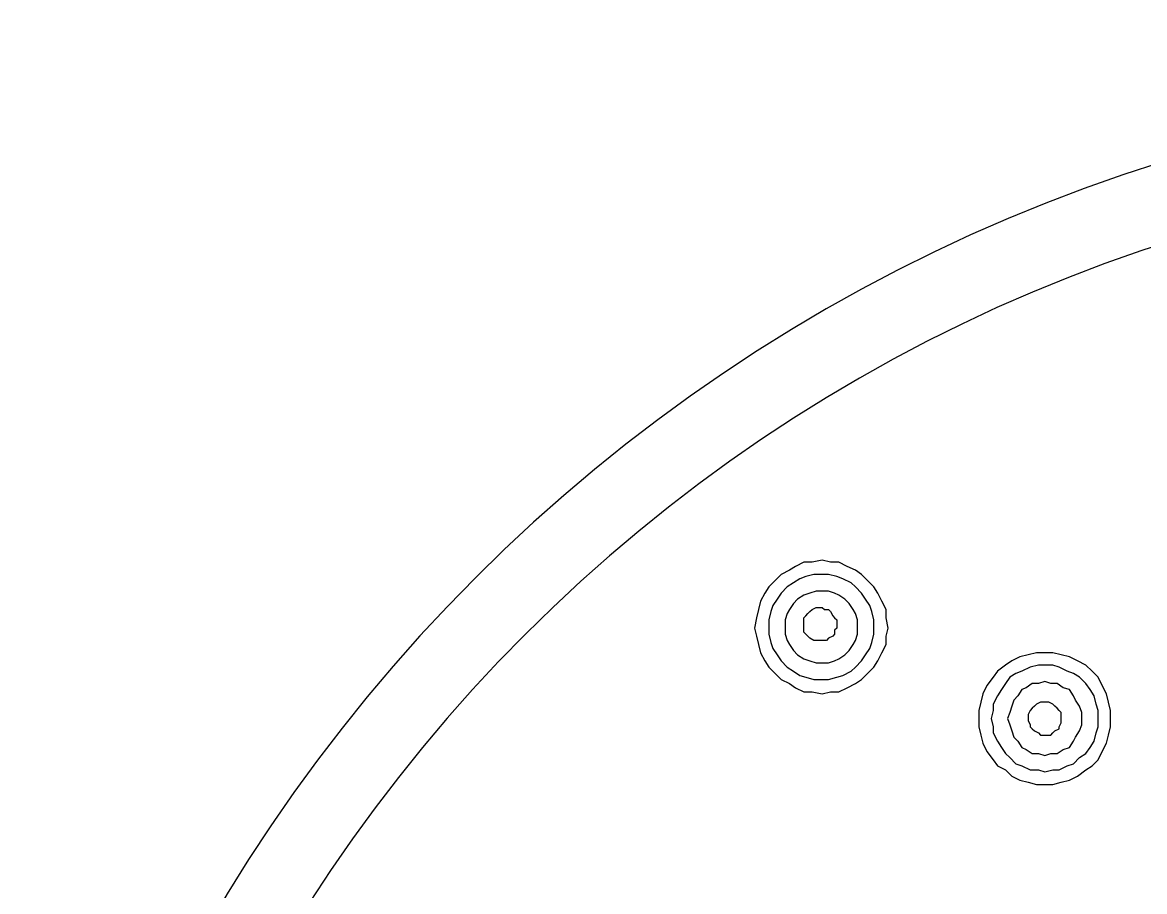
# Model space of a CAD drawing. Extents: x 468514 to 728049, y -74127 to 69080.
# Drawn here: x 591148.3 to 591177.47, y 40607.23 to 40629.81 of the extents above; entities that cross this region are included whole.
import ezdxf

# ---------------------------------------------------------------- set-up
doc = ezdxf.new("R2010")
doc.units = 0
doc.header["$LTSCALE"] = 500
doc.header["$MEASUREMENT"] = 0
doc.linetypes.add('HIDDEN2', pattern=[0.1875, 0.125, -0.0625])
doc.layers.add('E 立面家具、洁具', color=153, linetype='Continuous')
doc.layers.add('L-立面家具、洁具', color=153, linetype='Continuous')

# ---------------------------------------------------------------- blocks, each defined once
blk = doc.blocks.new('A$C2F8A30B2')
at = {"linetype": 'HIDDEN2', "lineweight": -2, "ltscale": 20}
for p, q in [((106.318, 859.857), (106.533, 859.96)), ((106.533, 859.96), (106.746, 860.067)), ((106.746, 860.067), (106.961, 860.067)), ((106.961, 860.067), (107.176, 860.122)), ((107.176, 860.122), (107.441, 860.067)), ((107.441, 860.067), (107.656, 860.067)), ((107.656, 860.067), (107.871, 859.96)), ((107.871, 859.96), (108.033, 859.857)), ((105.841, 859.427), (105.998, 859.589)), ((105.998, 859.589), (106.158, 859.745)), ((106.158, 859.745), (106.318, 859.857)), ((106.428, 859.53), (106.643, 859.638)), ((106.643, 859.638), (106.803, 859.693)), ((106.803, 859.693), (107.016, 859.745)), ((107.016, 859.745), (107.176, 859.745)), ((107.176, 859.745), (107.393, 859.745)), ((107.393, 859.745), (107.605, 859.693)), ((107.605, 859.693), (107.765, 859.638)), ((107.765, 859.638), (107.923, 859.53)), ((108.033, 859.857), (108.248, 859.745)), ((108.248, 859.745), (108.406, 859.589)), ((108.406, 859.589), (108.568, 859.427)), ((105.731, 859.267), (105.841, 859.427)), ((106.158, 859.267), (106.318, 859.427)), ((106.318, 859.427), (106.428, 859.53)), ((106.858, 859.267), (107.016, 859.315)), ((107.016, 859.315), (107.176, 859.315)), ((107.176, 859.315), (107.336, 859.315)), ((107.336, 859.315), (107.498, 859.267)), ((107.923, 859.53), (108.086, 859.427)), ((108.086, 859.427), (108.248, 859.267)), ((108.568, 859.427), (108.673, 859.267)), ((105.516, 858.84), (105.626, 859.052)), ((105.626, 859.052), (105.731, 859.267)), ((105.944, 858.943), (106.051, 859.107)), ((106.051, 859.107), (106.158, 859.267)), ((106.373, 858.84), (106.481, 858.998)), ((106.481, 858.998), (106.588, 859.107)), ((106.588, 859.107), (106.746, 859.212)), ((106.746, 859.212), (106.858, 859.267)), ((107.498, 859.267), (107.656, 859.212)), ((107.656, 859.212), (107.818, 859.107)), ((107.818, 859.107), (107.923, 858.998)), ((107.923, 858.998), (108.033, 858.84)), ((108.248, 859.267), (108.353, 859.107)), ((108.353, 859.107), (108.46, 858.943)), ((108.673, 859.267), (108.783, 859.052)), ((108.783, 859.052), (108.835, 858.84)), ((105.516, 858.625), (105.516, 858.84)), ((105.841, 858.57), (105.893, 858.785)), ((105.893, 858.785), (105.944, 858.943)), ((106.266, 858.57), (106.318, 858.732)), ((106.318, 858.732), (106.373, 858.84)), ((106.961, 858.785), (106.906, 858.677)), ((107.016, 858.84), (106.961, 858.785)), ((107.121, 858.84), (107.016, 858.84)), ((107.176, 858.892), (107.121, 858.84)), ((107.283, 858.892), (107.176, 858.892)), ((107.336, 858.892), (107.283, 858.892)), ((107.441, 858.84), (107.336, 858.892)), ((107.498, 858.785), (107.441, 858.84)), ((107.551, 858.732), (107.498, 858.785)), ((107.605, 858.677), (107.551, 858.732)), ((108.033, 858.84), (108.086, 858.732)), ((108.086, 858.732), (108.138, 858.57)), ((108.46, 858.943), (108.515, 858.785)), ((108.515, 858.785), (108.568, 858.57)), ((108.835, 858.84), (108.888, 858.625)), ((105.463, 858.355), (105.516, 858.625)), ((105.841, 858.355), (105.841, 858.57)), ((106.266, 858.355), (106.266, 858.57)), ((106.858, 858.625), (106.803, 858.57)), ((106.803, 858.57), (106.803, 858.467)), ((106.803, 858.467), (106.803, 858.355)), ((106.906, 858.677), (106.858, 858.625)), ((107.656, 858.625), (107.605, 858.677)), ((107.656, 858.517), (107.656, 858.625)), ((107.656, 858.412), (107.656, 858.517)), ((107.656, 858.355), (107.656, 858.412)), ((108.138, 858.57), (108.138, 858.355)), ((108.568, 858.57), (108.568, 858.355)), ((108.888, 858.625), (108.941, 858.355)), ((105.516, 858.145), (105.463, 858.355)), ((105.463, 858.355), (105.463, 858.355)), ((105.516, 857.928), (105.516, 858.145)), ((105.841, 858.197), (105.841, 858.355)), ((105.841, 858.355), (105.841, 858.355)), ((105.893, 857.982), (105.841, 858.197)), ((106.266, 858.197), (106.266, 858.355)), ((106.266, 858.355), (106.266, 858.355)), ((106.318, 858.037), (106.266, 858.197)), ((106.803, 858.355), (106.858, 858.303)), ((106.858, 858.303), (106.858, 858.197)), ((106.858, 858.197), (106.906, 858.145)), ((106.906, 858.145), (107.016, 858.09)), ((107.498, 858.09), (107.551, 858.145)), ((107.551, 858.145), (107.605, 858.197)), ((107.605, 858.197), (107.656, 858.252)), ((107.656, 858.252), (107.656, 858.355)), ((108.138, 858.197), (108.086, 858.037)), ((108.138, 858.355), (108.138, 858.197)), ((108.568, 858.197), (108.515, 857.982)), ((108.568, 858.355), (108.568, 858.197)), ((108.888, 858.145), (108.835, 857.928)), ((108.941, 858.355), (108.888, 858.145)), ((105.626, 857.717), (105.516, 857.928)), ((105.944, 857.822), (105.893, 857.982)), ((106.373, 857.928), (106.318, 858.037)), ((106.481, 857.77), (106.373, 857.928)), ((107.016, 858.09), (107.068, 858.037)), ((107.068, 858.037), (107.121, 858.037)), ((107.121, 858.037), (107.231, 858.037)), ((107.231, 858.037), (107.336, 858.037)), ((107.336, 858.037), (107.393, 858.037)), ((107.393, 858.037), (107.498, 858.09)), ((108.033, 857.928), (107.923, 857.77)), ((108.086, 858.037), (108.033, 857.928)), ((108.515, 857.982), (108.46, 857.822)), ((108.835, 857.928), (108.783, 857.717)), ((100.539, 857.502), (100.754, 857.608)), ((100.754, 857.608), (100.967, 857.662)), ((100.967, 857.662), (101.182, 857.717)), ((101.182, 857.717), (101.396, 857.717)), ((101.396, 857.717), (101.611, 857.717)), ((101.611, 857.717), (101.824, 857.662)), ((101.824, 857.662), (102.039, 857.608)), ((102.039, 857.608), (102.254, 857.502)), ((105.731, 857.502), (105.626, 857.717)), ((106.051, 857.662), (105.944, 857.822)), ((106.158, 857.502), (106.051, 857.662)), ((106.588, 857.662), (106.481, 857.77)), ((106.746, 857.557), (106.588, 857.662)), ((106.858, 857.502), (106.746, 857.557)), ((107.656, 857.557), (107.498, 857.502)), ((107.818, 857.662), (107.656, 857.557)), ((107.923, 857.77), (107.818, 857.662)), ((108.353, 857.662), (108.248, 857.502)), ((108.46, 857.822), (108.353, 857.662)), ((108.783, 857.717), (108.673, 857.502)), ((100.164, 857.235), (100.327, 857.395)), ((100.327, 857.395), (100.539, 857.502)), ((100.809, 857.235), (101.022, 857.342)), ((101.022, 857.342), (101.182, 857.395)), ((101.182, 857.395), (101.396, 857.395)), ((101.396, 857.395), (101.557, 857.395)), ((101.557, 857.395), (101.771, 857.342)), ((101.771, 857.342), (101.986, 857.235)), ((102.254, 857.502), (102.412, 857.395)), ((102.412, 857.395), (102.626, 857.235)), ((105.841, 857.342), (105.731, 857.502)), ((105.998, 857.18), (105.841, 857.342)), ((106.318, 857.342), (106.158, 857.502)), ((106.428, 857.235), (106.318, 857.342)), ((107.016, 857.45), (106.858, 857.502)), ((107.176, 857.45), (107.016, 857.45)), ((107.336, 857.45), (107.176, 857.45)), ((107.498, 857.502), (107.336, 857.45)), ((108.086, 857.342), (107.923, 857.235)), ((108.248, 857.502), (108.086, 857.342)), ((108.568, 857.342), (108.406, 857.18)), ((108.673, 857.502), (108.568, 857.342)), ((99.899, 856.86), (100.002, 857.077)), ((100.002, 857.077), (100.164, 857.235)), ((100.327, 856.913), (100.489, 857.077)), ((100.489, 857.077), (100.647, 857.18)), ((100.647, 857.18), (100.809, 857.235)), ((101.236, 856.913), (101.396, 856.967)), ((101.396, 856.967), (101.557, 856.913)), ((101.986, 857.235), (102.146, 857.18)), ((102.146, 857.18), (102.306, 857.077)), ((102.306, 857.077), (102.412, 856.913)), ((102.626, 857.235), (102.736, 857.077)), ((102.736, 857.077), (102.896, 856.86)), ((106.158, 857.022), (105.998, 857.18)), ((106.318, 856.913), (106.158, 857.022)), ((106.643, 857.127), (106.428, 857.235)), ((106.803, 857.077), (106.643, 857.127)), ((107.016, 857.022), (106.803, 857.077)), ((107.176, 857.022), (107.016, 857.022)), ((107.393, 857.022), (107.176, 857.022)), ((107.605, 857.077), (107.393, 857.022)), ((107.765, 857.127), (107.605, 857.077)), ((107.923, 857.235), (107.765, 857.127)), ((108.248, 857.022), (108.033, 856.913)), ((108.406, 857.18), (108.248, 857.022)), ((99.792, 856.645), (99.899, 856.86)), ((100.114, 856.592), (100.217, 856.757)), ((100.217, 856.757), (100.327, 856.913)), ((100.647, 856.592), (100.754, 856.757)), ((100.754, 856.757), (100.914, 856.807)), ((100.914, 856.807), (101.074, 856.913)), ((101.074, 856.913), (101.236, 856.913)), ((101.557, 856.913), (101.719, 856.913)), ((101.719, 856.913), (101.877, 856.807)), ((101.877, 856.807), (101.986, 856.757)), ((101.986, 856.757), (102.091, 856.592)), ((102.412, 856.913), (102.521, 856.757)), ((102.521, 856.757), (102.626, 856.592)), ((102.896, 856.86), (103.001, 856.645)), ((106.533, 856.807), (106.318, 856.913)), ((106.746, 856.7), (106.533, 856.807)), ((106.961, 856.7), (106.746, 856.7)), ((107.176, 856.645), (106.961, 856.7)), ((107.441, 856.7), (107.176, 856.645)), ((107.656, 856.7), (107.441, 856.7)), ((107.871, 856.807), (107.656, 856.7)), ((108.033, 856.913), (107.871, 856.807)), ((99.684, 856.218), (99.739, 856.435)), ((99.739, 856.435), (99.792, 856.645)), ((100.002, 856.218), (100.059, 856.38)), ((100.059, 856.38), (100.114, 856.592)), ((100.489, 856.327), (100.594, 856.487)), ((100.594, 856.487), (100.647, 856.592)), ((101.129, 856.327), (101.182, 856.38)), ((101.182, 856.38), (101.289, 856.435)), ((101.289, 856.435), (101.344, 856.435)), ((101.344, 856.435), (101.449, 856.435)), ((101.449, 856.435), (101.504, 856.435)), ((101.504, 856.435), (101.611, 856.38)), ((101.611, 856.38), (101.664, 856.327)), ((102.091, 856.592), (102.199, 856.487)), ((102.199, 856.487), (102.254, 856.327)), ((102.626, 856.592), (102.736, 856.38)), ((102.736, 856.38), (102.736, 856.218)), ((103.001, 856.645), (103.056, 856.435)), ((103.056, 856.435), (103.109, 856.218)), ((99.684, 856.007), (99.684, 856.218)), ((100.002, 856.007), (100.002, 856.218)), ((100.432, 856.165), (100.489, 856.327)), ((100.432, 856.007), (100.432, 856.165)), ((100.967, 856.165), (101.022, 856.218)), ((100.967, 856.06), (100.967, 856.165)), ((101.022, 856.218), (101.074, 856.275)), ((101.074, 856.275), (101.129, 856.327)), ((101.664, 856.327), (101.719, 856.275)), ((101.719, 856.275), (101.771, 856.218)), ((101.771, 856.218), (101.824, 856.112)), ((101.824, 856.112), (101.824, 856.06)), ((102.254, 856.327), (102.306, 856.165)), ((102.306, 856.165), (102.361, 856.007)), ((102.736, 856.218), (102.786, 856.007)), ((103.109, 856.218), (103.109, 856.007)), ((99.684, 855.792), (99.684, 856.007)), ((99.684, 856.007), (99.684, 856.007)), ((99.739, 855.577), (99.684, 855.792)), ((100.002, 855.792), (100.002, 856.007)), ((100.002, 856.007), (100.002, 856.007)), ((100.059, 855.632), (100.002, 855.792)), ((100.432, 855.845), (100.432, 856.007)), ((100.432, 856.007), (100.432, 856.007)), ((100.489, 855.685), (100.432, 855.845)), ((100.967, 856.007), (100.967, 856.06)), ((100.967, 855.897), (100.967, 856.007)), ((101.022, 855.792), (100.967, 855.897)), ((101.022, 855.74), (101.022, 855.792)), ((101.771, 855.792), (101.719, 855.74)), ((101.824, 855.952), (101.771, 855.845)), ((101.771, 855.845), (101.771, 855.792)), ((101.824, 856.06), (101.824, 855.952)), ((102.306, 855.845), (102.254, 855.685)), ((102.361, 856.007), (102.306, 855.845)), ((102.786, 856.007), (102.736, 855.792)), ((102.736, 855.792), (102.736, 855.632)), ((103.109, 855.792), (103.056, 855.577)), ((103.109, 856.007), (103.109, 855.792)), ((99.792, 855.367), (99.739, 855.577)), ((100.114, 855.417), (100.059, 855.632)), ((100.594, 855.525), (100.489, 855.685)), ((100.647, 855.417), (100.594, 855.525)), ((101.129, 855.685), (101.022, 855.74)), ((101.182, 855.632), (101.129, 855.685)), ((101.236, 855.577), (101.182, 855.632)), ((101.344, 855.577), (101.236, 855.577)), ((101.396, 855.577), (101.344, 855.577)), ((101.504, 855.577), (101.396, 855.577)), ((101.557, 855.632), (101.504, 855.577)), ((101.664, 855.685), (101.557, 855.632)), ((101.719, 855.74), (101.664, 855.685)), ((102.199, 855.525), (102.091, 855.417)), ((102.254, 855.685), (102.199, 855.525)), ((102.736, 855.632), (102.626, 855.417)), ((103.056, 855.577), (103.001, 855.367)), ((99.899, 855.152), (99.792, 855.367)), ((100.217, 855.255), (100.114, 855.417)), ((100.327, 855.097), (100.217, 855.255)), ((100.754, 855.255), (100.647, 855.417)), ((100.914, 855.202), (100.754, 855.255)), ((101.074, 855.097), (100.914, 855.202)), ((101.877, 855.202), (101.719, 855.097)), ((101.986, 855.255), (101.877, 855.202)), ((102.091, 855.417), (101.986, 855.255)), ((102.521, 855.255), (102.412, 855.097)), ((102.626, 855.417), (102.521, 855.255)), ((103.001, 855.367), (102.896, 855.152)), ((100.002, 854.937), (99.899, 855.152)), ((100.164, 854.777), (100.002, 854.937)), ((100.489, 854.99), (100.327, 855.097)), ((100.647, 854.828), (100.489, 854.99)), ((101.236, 855.097), (101.074, 855.097)), ((101.396, 855.047), (101.236, 855.097)), ((101.557, 855.097), (101.396, 855.047)), ((101.719, 855.097), (101.557, 855.097)), ((102.306, 854.99), (102.146, 854.828)), ((102.412, 855.097), (102.306, 854.99)), ((102.736, 854.937), (102.626, 854.777)), ((102.896, 855.152), (102.736, 854.937)), ((100.327, 854.67), (100.164, 854.777)), ((100.539, 854.505), (100.327, 854.67)), ((100.809, 854.777), (100.647, 854.828)), ((101.022, 854.67), (100.809, 854.777)), ((101.182, 854.67), (101.022, 854.67)), ((101.396, 854.617), (101.182, 854.67)), ((101.557, 854.67), (101.396, 854.617)), ((101.771, 854.67), (101.557, 854.67)), ((101.986, 854.777), (101.771, 854.67)), ((102.146, 854.828), (101.986, 854.777)), ((102.412, 854.67), (102.254, 854.505)), ((102.626, 854.777), (102.412, 854.67)), ((100.754, 854.402), (100.539, 854.505)), ((100.967, 854.35), (100.754, 854.402)), ((101.182, 854.295), (100.967, 854.35)), ((101.824, 854.35), (101.611, 854.295)), ((102.039, 854.402), (101.824, 854.35)), ((102.254, 854.505), (102.039, 854.402)), ((101.396, 854.295), (101.182, 854.295)), ((101.611, 854.295), (101.396, 854.295))]:
    blk.add_line(p, q, dxfattribs=at)
for centre, radius in [((85.397, 828.869), 43.552), ((85.568, 828.871), 41.475)]:
    blk.add_circle(centre, radius, dxfattribs=at)

msp = doc.modelspace()

# ---------------------------------------------------------------- hatches: boundary and pattern name
at = {"layer": 'E 立面家具、洁具'}
h = msp.add_hatch(dxfattribs=at)
h.set_pattern_fill('_USER', color=250, scale=600, angle=90, pattern_type=0)
h.set_pattern_definition([(90, (590661.75, 40941), (-600, 4e-14), [])])
h.paths.add_polyline_path([(592331.749, 40841), (590631.749, 40841), (590631.749, 38641), (592331.749, 38641)])
h = msp.add_hatch(dxfattribs=at)
h.set_pattern_fill('_USER', color=250, scale=300, pattern_type=0)
h.set_pattern_definition([(0, (590631.75, 38641), (0, 300), [])])
h.paths.add_polyline_path([(592101.749, 39841), (592301.749, 39841), (592301.749, 40841), (590661.749, 40841), (590661.749, 38641), (592101.749, 38641)])

# ---------------------------------------------------------------- block references
at = {"layer": 'L-立面家具、洁具', "xscale": -1}
msp.add_blockref('A$C2F8A30B2', (591276.272, 39755.721), dxfattribs=at)

doc.saveas('drawing.dxf')
